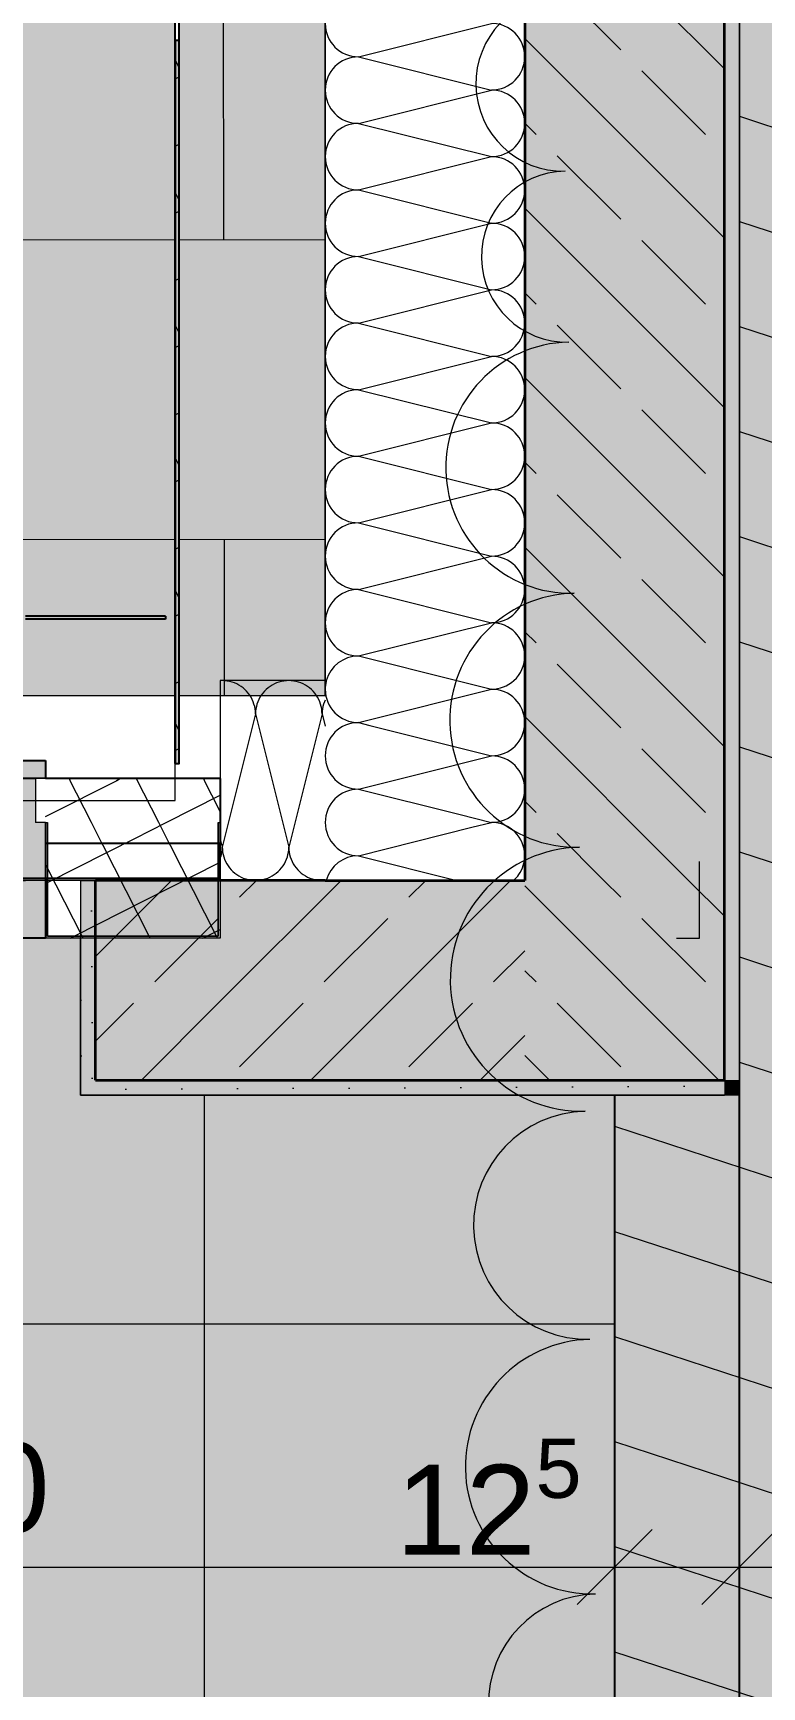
# Model space of a CAD drawing. Header units: metres. Extents: x -22.4 to 53.1, y 133.6 to 157.9.
# Drawn here: x -10.464 to -9.734, y 149.632 to 151.288 of the extents above; entities that cross this region are included whole.
import ezdxf

# ---------------------------------------------------------------- set-up
doc = ezdxf.new("R2010")
doc.units = ezdxf.units.M
doc.header["$MEASUREMENT"] = 0
for name, pattern in [('Punktlinie', [0.0035, 0, -0.0035]), ('Strichlinie', [0.004, 0.003, -0.001]), ('Strichlinie-über-Schnitt', [0.0023, 0.0008, -0.0015]), ('Wipeout_Contour', [1, 0, -1])]:
    doc.linetypes.add(name, pattern=pattern)
for name, color, linetype in [('10  Dächer', 7, 'Continuous'), ('10  Fassade', 7, 'Continuous'), ('10  Fassade_Deckschraffur', 7, 'Continuous'), ('10  Fassade_Schnittschraffur', 7, 'Continuous'), ('10  Treppen + Rampen', 7, 'Continuous'), ('10  Wand Massiv', 7, 'Continuous'), ('10  Wand Massiv_Fenster', 7, 'Continuous'), ('10  Wand Massiv_Schnittschraffur', 7, 'Continuous'), ('20  Dach Aufbauten', 7, 'Continuous'), ('20  Dach Aufbauten_Deckschraffur', 7, 'Continuous'), ('40 Bemaßung 1_ 50 Bodenspiegel', 7, 'Continuous'), ('50  NUF - Raumstempel', 7, 'Continuous'), ('Neubau_00  Indexwolken', 7, 'Continuous'), ('Neubau_20  Boden Aufbauten', 7, 'Continuous'), ('Neubau_20  Boden Aufbauten_Deckschraffur', 7, 'Continuous'), ('Neubau_20 Wand Leichtbau MIETERAUSBAU', 7, 'Continuous'), ('Neubau_20 Wand Leichtbau MIETERAUSBAU_Schnittschraffur', 7, 'Continuous')]:
    doc.layers.add(name, color=color, linetype=linetype)
doc.styles.add('ERSTELLTER_STIL_1', font='')
doc.styles.get('ERSTELLTER_STIL_1').set_extended_font_data('Arial')
pattern_1 = [(26.86749, (-110.107942, 75.264664), (-0.0112982155, 0.0223013526), [0, -0.025])]
pattern_2 = [(315, (-110.10794, 75.26466), (0.08485281, 0.08485281), []), (315, (-110.06552, 75.30709), (0.08485281, 0.08485281), [0.09, -0.03])]
pattern_3 = [(26.86749, (-110.10794, 75.264664), (-0.027115717, 0.053523246), []), (116.86749, (-110.10794, 75.264664), (0.053523246, 0.027115717), [])]

# ---------------------------------------------------------------- blocks, each defined once
blk = doc.blocks.new('*X5', base_point=(-23.4289, 120.7796))
at = {"layer": '20  Dach Aufbauten_Deckschraffur', "color": 9, "linetype": 'Continuous', "lineweight": 18, "ltscale": 1000}
for p, q in [((-10.2729, 151.0817), (-10.2734, 151.3817)), ((-10.8729, 151.0808), (-10.1716, 151.0818)), ((-10.8729, 151.0808), (-10.1716, 151.0818)), ((-10.8725, 150.7808), (-10.1716, 150.7818)), ((-10.2723, 150.625), (-10.2725, 150.7817))]:
    blk.add_line(p, q, dxfattribs=at)
blk = doc.blocks.new('*X9', base_point=(-23.4289, 120.7796))
at = {"layer": '10  Wand Massiv_Schnittschraffur', "color": 98, "linetype": 'Continuous', "lineweight": 13, "ltscale": 1000, "true_color": 0x000100}
for p, q in [((-10.1382, 150.598), (-10.1313, 150.5997)), ((-10.1382, 150.598), (-10.1267, 150.5951)), ((-10.1382, 150.5313), (-10.078, 150.5464)), ((-10.1382, 150.5313), (-10.0378, 150.5062)), ((-10.1382, 150.4647), (-10.0246, 150.4931)), ((-10.1382, 150.4647), (-10.0395, 150.44))]:
    blk.add_line(p, q, dxfattribs=at)
for centre, start, end in [((-10.1382, 150.6313), 166.5688, 180), ((-10.1382, 150.6313), 180, 270), ((-10.1382, 150.5647), 90, 180), ((-10.1382, 150.5647), 180, 270), ((-10.1382, 150.498), 90, 180), ((-10.1382, 150.498), 180, 270), ((-10.1382, 150.4313), 90, 164.9521), ((-10.0049, 150.4647), 312.2368, 325.5786)]:
    blk.add_arc(centre, 0.0333, start, end, dxfattribs=at)
blk = doc.blocks.new('*X10', base_point=(-23.4289, 120.7796))
at = {"layer": '10  Wand Massiv_Schnittschraffur', "color": 98, "linetype": 'Continuous', "lineweight": 13, "ltscale": 1000, "true_color": 0x000100}
for p, q in [((-10.1382, 151.2647), (-10.0049, 151.298)), ((-10.1382, 151.2647), (-10.0049, 151.2313)), ((-10.1382, 151.198), (-10.0049, 151.2313)), ((-10.1382, 151.198), (-10.0049, 151.1647)), ((-10.1382, 151.1313), (-10.0049, 151.1647)), ((-10.1382, 151.1313), (-10.0049, 151.098)), ((-10.1382, 151.0647), (-10.0049, 151.098)), ((-10.1382, 151.0647), (-10.0049, 151.0313)), ((-10.1382, 150.998), (-10.0049, 151.0313)), ((-10.1382, 150.998), (-10.0049, 150.9647)), ((-10.1382, 150.9313), (-10.0049, 150.9647)), ((-10.1382, 150.9313), (-10.0049, 150.898)), ((-10.1382, 150.8647), (-10.0049, 150.898)), ((-10.1382, 150.8647), (-10.0049, 150.8313)), ((-10.1382, 150.798), (-10.0049, 150.8313)), ((-10.1382, 150.798), (-10.0049, 150.7647)), ((-10.1382, 150.7313), (-10.0049, 150.7647)), ((-10.1382, 150.7313), (-10.0049, 150.698)), ((-10.1382, 150.6647), (-10.0049, 150.698)), ((-10.1382, 150.6647), (-10.0395, 150.64))]:
    blk.add_line(p, q, dxfattribs=at)
for centre, start, end in [((-10.1382, 151.298), 180, 270), ((-10.0049, 151.2647), 0, 90), ((-10.1382, 151.2313), 90, 180), ((-10.0049, 151.2647), 270, 0), ((-10.1382, 151.2313), 180, 270), ((-10.0049, 151.198), 0, 90), ((-10.1382, 151.1647), 90, 180), ((-10.0049, 151.198), 270, 0), ((-10.1382, 151.1647), 180, 270), ((-10.0049, 151.1313), 0, 90), ((-10.1382, 151.098), 90, 180), ((-10.0049, 151.1313), 270, 0), ((-10.1382, 151.098), 180, 270), ((-10.0049, 151.0647), 0, 90), ((-10.1382, 151.0313), 90, 180), ((-10.0049, 151.0647), 270, 0), ((-10.1382, 151.0313), 180, 270), ((-10.0049, 150.998), 0, 90), ((-10.1382, 150.9647), 90, 180), ((-10.0049, 150.998), 270, 0), ((-10.1382, 150.9647), 180, 270), ((-10.0049, 150.9313), 0, 90), ((-10.1382, 150.898), 90, 180), ((-10.0049, 150.9313), 270, 0), ((-10.1382, 150.898), 180, 270), ((-10.0049, 150.8647), 0, 90), ((-10.1382, 150.8313), 90, 180), ((-10.0049, 150.8647), 270, 0), ((-10.1382, 150.8313), 180, 270), ((-10.0049, 150.798), 0, 90), ((-10.1382, 150.7647), 90, 180), ((-10.0049, 150.798), 270, 0), ((-10.1382, 150.7647), 180, 270), ((-10.0049, 150.7313), 0, 90), ((-10.1382, 150.698), 90, 180), ((-10.0049, 150.7313), 270, 0), ((-10.1382, 150.698), 180, 270), ((-10.0049, 150.6647), 0, 90), ((-10.1382, 150.6313), 90, 164.9521), ((-10.0049, 150.6647), 312.2368, 0)]:
    blk.add_arc(centre, 0.0333, start, end, dxfattribs=at)
blk = doc.blocks.new('*X11', base_point=(-23.4289, 120.7796))
at = {"layer": '10  Wand Massiv_Schnittschraffur', "color": 98, "linetype": 'Continuous', "lineweight": 13, "ltscale": 1000, "true_color": 0x000100}
for p, q in [((-10.0395, 150.64), (-10.0049, 150.6313)), ((-10.1313, 150.5997), (-10.0049, 150.6313)), ((-10.1267, 150.5951), (-10.0049, 150.5647)), ((-10.078, 150.5464), (-10.0049, 150.5647)), ((-10.0378, 150.5062), (-10.0049, 150.498)), ((-10.0246, 150.4931), (-10.0049, 150.498))]:
    blk.add_line(p, q, dxfattribs=at)
for centre, start, end in [((-10.1382, 150.6313), 164.9521, 166.5688), ((-10.0049, 150.6647), 270, 312.2368), ((-10.0049, 150.598), 0, 90), ((-10.0049, 150.598), 270, 0), ((-10.0049, 150.5313), 0, 90), ((-10.0049, 150.5313), 270, 0), ((-10.0049, 150.4647), 0, 90), ((-10.0049, 150.4647), 325.5786, 0)]:
    blk.add_arc(centre, 0.0333, start, end, dxfattribs=at)
blk = doc.blocks.new('*X65', base_point=(-23.4289, 120.7796))
at = {"layer": '10  Wand Massiv_Schnittschraffur', "color": 98, "linetype": 'Continuous', "lineweight": 13, "ltscale": 1000, "true_color": 0x000100}
for p, q in [((-10.2746, 150.64), (-10.2766, 150.6399)), ((-10.2721, 150.6399), (-10.2746, 150.64)), ((-10.2696, 150.6396), (-10.2721, 150.6399)), ((-10.2672, 150.6391), (-10.2696, 150.6396)), ((-10.2648, 150.6385), (-10.2672, 150.6391)), ((-10.2624, 150.6377), (-10.2648, 150.6385)), ((-10.2601, 150.6367), (-10.2624, 150.6377)), ((-10.2579, 150.6355), (-10.2601, 150.6367)), ((-10.2558, 150.6342), (-10.2579, 150.6355)), ((-10.2538, 150.6327), (-10.2558, 150.6342)), ((-10.2519, 150.6311), (-10.2538, 150.6327)), ((-10.2287, 150.6327), (-10.2306, 150.6311)), ((-10.2267, 150.6342), (-10.2287, 150.6327)), ((-10.2246, 150.6355), (-10.2267, 150.6342)), ((-10.2224, 150.6367), (-10.2246, 150.6355)), ((-10.2201, 150.6377), (-10.2224, 150.6367)), ((-10.2178, 150.6385), (-10.2201, 150.6377)), ((-10.2154, 150.6391), (-10.2178, 150.6385)), ((-10.2129, 150.6396), (-10.2154, 150.6391)), ((-10.2104, 150.6399), (-10.2129, 150.6396)), ((-10.2079, 150.64), (-10.2104, 150.6399)), ((-10.2055, 150.6399), (-10.2079, 150.64)), ((-10.203, 150.6396), (-10.2055, 150.6399)), ((-10.2005, 150.6391), (-10.203, 150.6396)), ((-10.1981, 150.6385), (-10.2005, 150.6391)), ((-10.1958, 150.6377), (-10.1981, 150.6385)), ((-10.1935, 150.6367), (-10.1958, 150.6377)), ((-10.1913, 150.6355), (-10.1935, 150.6367)), ((-10.1892, 150.6342), (-10.1913, 150.6355)), ((-10.1872, 150.6327), (-10.1892, 150.6342)), ((-10.1853, 150.6311), (-10.1872, 150.6327)), ((-10.2502, 150.6293), (-10.2519, 150.6311)), ((-10.2485, 150.6274), (-10.2502, 150.6293)), ((-10.2471, 150.6254), (-10.2485, 150.6274)), ((-10.2457, 150.6233), (-10.2471, 150.6254)), ((-10.2446, 150.6211), (-10.2457, 150.6233)), ((-10.2436, 150.6188), (-10.2446, 150.6211)), ((-10.2428, 150.6165), (-10.2436, 150.6188)), ((-10.2421, 150.6141), (-10.2428, 150.6165)), ((-10.2398, 150.6165), (-10.2404, 150.6141)), ((-10.239, 150.6188), (-10.2398, 150.6165)), ((-10.238, 150.6211), (-10.239, 150.6188)), ((-10.2368, 150.6233), (-10.238, 150.6211)), ((-10.2355, 150.6254), (-10.2368, 150.6233)), ((-10.234, 150.6274), (-10.2355, 150.6254)), ((-10.2324, 150.6293), (-10.234, 150.6274)), ((-10.2306, 150.6311), (-10.2324, 150.6293)), ((-10.1835, 150.6293), (-10.1853, 150.6311)), ((-10.1819, 150.6274), (-10.1835, 150.6293)), ((-10.1804, 150.6254), (-10.1819, 150.6274)), ((-10.1791, 150.6233), (-10.1804, 150.6254)), ((-10.1779, 150.6211), (-10.1791, 150.6233)), ((-10.1769, 150.6188), (-10.1779, 150.6211)), ((-10.1761, 150.6165), (-10.1769, 150.6188)), ((-10.1754, 150.6141), (-10.1761, 150.6165)), ((-10.1731, 150.6165), (-10.1738, 150.6141)), ((-10.1723, 150.6188), (-10.1731, 150.6165)), ((-10.1716, 150.6205), (-10.1723, 150.6188)), ((-10.2413, 150.6067), (-10.2746, 150.4733)), ((-10.2416, 150.6116), (-10.2421, 150.6141)), ((-10.2414, 150.6091), (-10.2416, 150.6116)), ((-10.2413, 150.6067), (-10.2414, 150.6091)), ((-10.2412, 150.6091), (-10.2413, 150.6067)), ((-10.2413, 150.6067), (-10.2079, 150.4733)), ((-10.2409, 150.6116), (-10.2412, 150.6091)), ((-10.2404, 150.6141), (-10.2409, 150.6116)), ((-10.1746, 150.6067), (-10.2079, 150.4733)), ((-10.175, 150.6116), (-10.1754, 150.6141)), ((-10.1747, 150.6091), (-10.175, 150.6116)), ((-10.1746, 150.6067), (-10.1747, 150.6091)), ((-10.1745, 150.6091), (-10.1746, 150.6067)), ((-10.1746, 150.6067), (-10.1716, 150.5945)), ((-10.1742, 150.6116), (-10.1745, 150.6091)), ((-10.1738, 150.6141), (-10.1742, 150.6116)), ((-10.2766, 150.4812), (-10.2746, 150.4733)), ((-10.2754, 150.4659), (-10.275, 150.4683)), ((-10.275, 150.4683), (-10.2747, 150.4708)), ((-10.2747, 150.4708), (-10.2746, 150.4733)), ((-10.2746, 150.4733), (-10.2745, 150.4708)), ((-10.2745, 150.4708), (-10.2742, 150.4683)), ((-10.2742, 150.4683), (-10.2738, 150.4659)), ((-10.2088, 150.4659), (-10.2083, 150.4683)), ((-10.2083, 150.4683), (-10.208, 150.4708)), ((-10.208, 150.4708), (-10.2079, 150.4733)), ((-10.2079, 150.4733), (-10.2078, 150.4708)), ((-10.2078, 150.4708), (-10.2076, 150.4683)), ((-10.2076, 150.4683), (-10.2071, 150.4659)), ((-10.2766, 150.4621), (-10.2761, 150.4635)), ((-10.2761, 150.4635), (-10.2754, 150.4659)), ((-10.2738, 150.4659), (-10.2731, 150.4635)), ((-10.2731, 150.4635), (-10.2723, 150.4611)), ((-10.2723, 150.4611), (-10.2713, 150.4589)), ((-10.2713, 150.4589), (-10.2701, 150.4567)), ((-10.2701, 150.4567), (-10.2688, 150.4545)), ((-10.2688, 150.4545), (-10.2673, 150.4525)), ((-10.2673, 150.4525), (-10.2657, 150.4506)), ((-10.2657, 150.4506), (-10.2639, 150.4489)), ((-10.2186, 150.4489), (-10.2168, 150.4506)), ((-10.2168, 150.4506), (-10.2152, 150.4525)), ((-10.2152, 150.4525), (-10.2137, 150.4545)), ((-10.2137, 150.4545), (-10.2124, 150.4567)), ((-10.2124, 150.4567), (-10.2112, 150.4589)), ((-10.2112, 150.4589), (-10.2102, 150.4611)), ((-10.2102, 150.4611), (-10.2094, 150.4635)), ((-10.2094, 150.4635), (-10.2088, 150.4659)), ((-10.2071, 150.4659), (-10.2065, 150.4635)), ((-10.2065, 150.4635), (-10.2056, 150.4611)), ((-10.2056, 150.4611), (-10.2046, 150.4589)), ((-10.2046, 150.4589), (-10.2035, 150.4567)), ((-10.2035, 150.4567), (-10.2022, 150.4545)), ((-10.2022, 150.4545), (-10.2007, 150.4525)), ((-10.2007, 150.4525), (-10.199, 150.4506)), ((-10.199, 150.4506), (-10.1973, 150.4489)), ((-10.2639, 150.4489), (-10.2621, 150.4473)), ((-10.2621, 150.4473), (-10.2601, 150.4458)), ((-10.2601, 150.4458), (-10.2579, 150.4445)), ((-10.2579, 150.4445), (-10.2557, 150.4433)), ((-10.2557, 150.4433), (-10.2535, 150.4423)), ((-10.2535, 150.4423), (-10.2511, 150.4415)), ((-10.2511, 150.4415), (-10.2487, 150.4408)), ((-10.2487, 150.4408), (-10.2462, 150.4404)), ((-10.2462, 150.4404), (-10.2438, 150.4401)), ((-10.2438, 150.4401), (-10.2413, 150.44)), ((-10.2413, 150.44), (-10.2388, 150.4401)), ((-10.2388, 150.4401), (-10.2363, 150.4404)), ((-10.2363, 150.4404), (-10.2339, 150.4408)), ((-10.2339, 150.4408), (-10.2315, 150.4415)), ((-10.2315, 150.4415), (-10.2291, 150.4423)), ((-10.2291, 150.4423), (-10.2268, 150.4433)), ((-10.2268, 150.4433), (-10.2246, 150.4445)), ((-10.2246, 150.4445), (-10.2225, 150.4458)), ((-10.2225, 150.4458), (-10.2205, 150.4473)), ((-10.2205, 150.4473), (-10.2186, 150.4489)), ((-10.1973, 150.4489), (-10.1954, 150.4473)), ((-10.1954, 150.4473), (-10.1934, 150.4458)), ((-10.1934, 150.4458), (-10.1913, 150.4445)), ((-10.1913, 150.4445), (-10.1891, 150.4433)), ((-10.1891, 150.4433), (-10.1868, 150.4423)), ((-10.1868, 150.4423), (-10.1844, 150.4415)), ((-10.1844, 150.4415), (-10.182, 150.4408)), ((-10.182, 150.4408), (-10.1796, 150.4404)), ((-10.1796, 150.4404), (-10.1771, 150.4401)), ((-10.1771, 150.4401), (-10.1746, 150.44)), ((-10.1746, 150.44), (-10.1721, 150.4401)), ((-10.1721, 150.4401), (-10.1716, 150.4401))]:
    blk.add_line(p, q, dxfattribs=at)

msp = doc.modelspace()

# ---------------------------------------------------------------- hatches: boundary and pattern name
at = {"layer": '10  Wand Massiv_Schnittschraffur', "linetype": 'Continuous', "lineweight": 0, "true_color": 0xffffff}
for points in [[(-9.7716, 150.44), (-9.7716, 152.8885), (-9.7732, 152.8899), (-9.9716, 152.8899), (-9.9716, 150.44)], [(-9.7566, 150.24), (-9.7566, 152.8749), (-9.7716, 152.8749), (-9.7716, 150.24)], [(-10.4016, 150.225), (-10.4016, 150.44), (-10.4166, 150.44), (-10.4166, 150.225)], [(-10.2766, 150.44), (-10.4016, 150.44), (-10.4016, 150.24), (-10.2766, 150.24)], [(-9.9716, 150.44), (-10.2766, 150.44), (-10.2766, 150.24), (-9.9716, 150.24)], [(-9.9716, 150.44), (-9.9716, 150.24), (-9.7716, 150.24)], [(-9.7716, 150.44), (-9.9716, 150.44), (-9.7716, 150.24)], [(-10.2766, 150.24), (-10.4016, 150.24), (-10.4016, 150.225), (-10.2766, 150.225)], [(-9.7716, 150.24), (-10.2766, 150.24), (-10.2766, 150.225), (-9.7716, 150.225)], [(-9.7716, 150.24), (-9.7716, 150.225), (-9.7566, 150.225)], [(-9.7566, 150.24), (-9.7716, 150.24), (-9.7566, 150.225)]]:
    msp.add_hatch(color=7, dxfattribs=at).paths.add_polyline_path(points)
at = {"layer": '10  Wand Massiv_Schnittschraffur', "linetype": 'Continuous', "lineweight": 13, "true_color": 0x000100}
h = msp.add_hatch(dxfattribs=at)
h.set_pattern_fill('Beton__Stahlbeton_0001', color=98, style=0, pattern_type=2)
h.set_pattern_definition(pattern_2)
h.paths.add_polyline_path([(-9.7716, 150.44), (-9.7716, 152.8885), (-9.7732, 152.8899), (-9.9716, 152.8899), (-9.9716, 150.44)])
h = msp.add_hatch(dxfattribs=at)
h.set_pattern_fill('Gips_0001', color=98, style=0, pattern_type=2)
h.set_pattern_definition(pattern_1)
h.paths.add_polyline_path([(-9.7566, 150.24), (-9.7566, 152.8749), (-9.7716, 152.8749), (-9.7716, 150.24)])
h = msp.add_hatch(dxfattribs=at)
h.set_pattern_fill('Gips_0001', color=98, style=0, pattern_type=2)
h.set_pattern_definition(pattern_1)
h.paths.add_polyline_path([(-10.4016, 150.225), (-10.4016, 150.44), (-10.4166, 150.44), (-10.4166, 150.225)])
h = msp.add_hatch(dxfattribs=at)
h.set_pattern_fill('Beton__Stahlbeton_0001', color=98, style=0, pattern_type=2)
h.set_pattern_definition([(225, (-110.10794, 75.26466), (-0.08485281, 0.08485281), []), (225, (-110.06552, 75.22224), (-0.08485281, 0.08485281), [0.09, -0.03])])
h.paths.add_polyline_path([(-10.2766, 150.44), (-10.4016, 150.44), (-10.4016, 150.24), (-10.2766, 150.24)])
h = msp.add_hatch(dxfattribs=at)
h.set_pattern_fill('Beton__Stahlbeton_0001', color=98, style=0, pattern_type=2)
h.set_pattern_definition([(225, (-110.10794, 75.26466), (-0.08485281, 0.08485281), []), (225, (-110.06552, 75.22224), (-0.08485281, 0.08485281), [0.09, -0.03])])
h.paths.add_polyline_path([(-9.9716, 150.44), (-10.2766, 150.44), (-10.2766, 150.24), (-9.9716, 150.24)])
h = msp.add_hatch(dxfattribs=at)
h.set_pattern_fill('Beton__Stahlbeton_0001', color=98, style=0, pattern_type=2)
h.set_pattern_definition(pattern_2)
h.paths.add_polyline_path([(-9.9716, 150.44), (-9.9716, 150.24), (-9.7716, 150.24)])
h = msp.add_hatch(dxfattribs=at)
h.set_pattern_fill('Beton__Stahlbeton_0001', color=98, style=0, pattern_type=2)
h.set_pattern_definition(pattern_2)
h.paths.add_polyline_path([(-9.7716, 150.44), (-9.9716, 150.44), (-9.7716, 150.24)])
h = msp.add_hatch(dxfattribs=at)
h.set_pattern_fill('Gips_0001', color=98, style=0, pattern_type=2)
h.set_pattern_definition(pattern_1)
h.paths.add_polyline_path([(-10.2766, 150.24), (-10.4016, 150.24), (-10.4016, 150.225), (-10.2766, 150.225)])
h = msp.add_hatch(dxfattribs=at)
h.set_pattern_fill('Gips_0001', color=98, style=0, pattern_type=2)
h.set_pattern_definition(pattern_1)
h.paths.add_polyline_path([(-9.7716, 150.24), (-10.2766, 150.24), (-10.2766, 150.225), (-9.7716, 150.225)])
h = msp.add_hatch(dxfattribs=at)
h.set_pattern_fill('Gips_0001', color=98, style=0, pattern_type=2)
h.set_pattern_definition(pattern_1)
h.paths.add_polyline_path([(-9.7716, 150.24), (-9.7716, 150.225), (-9.7566, 150.225)])
h = msp.add_hatch(dxfattribs=at)
h.set_pattern_fill('Gips_0001', color=98, style=0, pattern_type=2)
h.set_pattern_definition(pattern_1)
h.paths.add_polyline_path([(-9.7566, 150.24), (-9.7716, 150.24), (-9.7566, 150.225)])
at = {"layer": '20  Dach Aufbauten_Deckschraffur', "linetype": 'Continuous', "lineweight": 18, "true_color": 0xefefef}
msp.add_hatch(color=7, dxfattribs=at).paths.add_polyline_path([(-10.1716, 152.7399), (-18.7716, 152.74), (-18.7716, 150.61), (-18.2766, 150.61), (-16.9316, 150.61), (-16.9316, 150.625), (-10.1716, 150.625)])
at = {"layer": 'Neubau_20  Boden Aufbauten_Deckschraffur', "linetype": 'Continuous', "lineweight": 18, "true_color": 0xd5d5ff}
msp.add_hatch(color=254, dxfattribs=at).paths.add_polyline_path([(-9.7566, 152.8749), (-9.7566, 150.225), (-9.8816, 150.225), (-9.8816, 145.6129), (-12.369, 145.613), (-12.369, 145.305), (-1.7416, 145.3049), (-1.7416, 145.7299), (1.0809, 145.7299), (1.0809, 148.1899), (-1.5691, 148.1899), (-1.5691, 152.8751)])
at = {"layer": 'Neubau_20  Boden Aufbauten_Deckschraffur', "linetype": 'Continuous', "lineweight": 0, "true_color": 0xffffff}
h = msp.add_hatch(dxfattribs=at)
h.set_pattern_fill('Holz_Schalung_liegend__1_A0', style=0, pattern_type=2)
h.set_pattern_definition([(341.86749, (-110.10794, 75.26466), (0.03112157, 0.09503393), [])])
h.paths.add_polyline_path([(-9.7566, 152.8749), (-9.7566, 150.225), (-9.8816, 150.225), (-9.8816, 145.6129), (-12.369, 145.613), (-12.369, 145.305), (-1.7416, 145.3049), (-1.7416, 145.7299), (1.0809, 145.7299), (1.0809, 148.1899), (-1.5691, 148.1899), (-1.5691, 152.8751)])
msp.add_hatch(color=7, dxfattribs=at).paths.add_polyline_path([(-10.4166, 150.382), (-18.9066, 150.382), (-18.9066, 145.78), (-18.9066, 137.9199), (-12.5191, 137.9199), (-12.4315, 137.9199), (-12.4315, 143.6799), (-12.4941, 143.6799), (-12.4941, 145.73), (-12.3691, 145.73), (-9.8816, 145.7299), (-9.8816, 150.225), (-10.4166, 150.225)])
at = {"layer": 'Neubau_20  Boden Aufbauten_Deckschraffur', "linetype": 'Continuous', "lineweight": 18}
h = msp.add_hatch(dxfattribs=at)
h.set_pattern_fill('Verband__Quadrat__50x50__4D', color=6, style=0, pattern_type=2)
h.set_pattern_definition([(0, (-7.29265, 148.9955), (0, 0.5), []), (90, (-7.29265, 148.9955), (-0.5, 0), [])])
h.paths.add_polyline_path([(-10.4166, 150.382), (-18.9066, 150.382), (-18.9066, 145.78), (-18.9066, 137.9199), (-12.5191, 137.9199), (-12.4315, 137.9199), (-12.4315, 143.6799), (-12.4941, 143.6799), (-12.4941, 145.73), (-12.3691, 145.73), (-9.8816, 145.7299), (-9.8816, 150.225), (-10.4166, 150.225)])
at = {"layer": 'Neubau_20 Wand Leichtbau MIETERAUSBAU_Schnittschraffur', "linetype": 'Continuous', "lineweight": 18}
msp.add_hatch(color=9, dxfattribs=at).paths.add_polyline_path([(-9.7566, 145.6049), (-9.7566, 150.225), (-9.8816, 150.225), (-9.8816, 145.7299)])

# ---------------------------------------------------------------- linework, layer by layer
at = {"layer": '10  Dächer', "color": 255, "linetype": 'Punktlinie', "lineweight": 18, "ltscale": 1000, "flags": 128}
msp.add_lwpolyline([(-18.9216, 152.8899), (-18.9216, 150.44), (-9.9716, 150.44), (-9.9716, 152.8899)], close=True, dxfattribs=at)
at = {"layer": '10  Fassade', "color": 7, "linetype": 'Continuous', "lineweight": 18, "ltscale": 1000}
for p, q in [((-10.4516, 150.56), (-10.5016, 150.56)), ((-10.2786, 150.384), (-10.4496, 150.384)), ((-10.4516, 150.382), (-10.5016, 150.382))]:
    msp.add_line(p, q, dxfattribs=at)
at = {"layer": '10  Fassade', "color": 7, "linetype": 'Strichlinie', "lineweight": 25, "ltscale": 1000, "flags": 128}
for points in [[(-10.3216, 150.557), (-10.3216, 151.2859), (-10.3216, 152.6309)], [(-10.3176, 150.557), (-10.3176, 151.2859), (-10.3176, 152.6309)], [(-10.3216, 151.2859), (-10.3176, 151.2859)], [(-10.3316, 150.7045), (-10.4716, 150.7045)], [(-10.3316, 150.7015), (-10.4716, 150.7015)], [(-10.3316, 150.7045), (-10.3316, 150.7015)], [(-10.5016, 150.56), (-10.4516, 150.56)], [(-10.4516, 150.56), (-10.4516, 150.542)], [(-10.3216, 150.557), (-10.3176, 150.557)], [(-10.2766, 150.542), (-10.4766, 150.542), (-11.4766, 150.542), (-12.8266, 150.542), (-14.1766, 150.542), (-15.5266, 150.542), (-16.8766, 150.542), (-18.2266, 150.542), (-18.6766, 150.542), (-18.9216, 150.542)], [(-10.2766, 150.442), (-10.2766, 150.542)], [(-10.2766, 150.442), (-10.4766, 150.442), (-11.4766, 150.442), (-12.8266, 150.442), (-14.1766, 150.442), (-15.5266, 150.442), (-16.8766, 150.442), (-18.2266, 150.442), (-18.6766, 150.442), (-18.9216, 150.442)], [(-10.4516, 150.442), (-10.4516, 150.382)], [(-10.4516, 150.382), (-10.5016, 150.382), (-11.4516, 150.382), (-11.5016, 150.382), (-12.8016, 150.382), (-12.8516, 150.382), (-14.1516, 150.382), (-14.2016, 150.382), (-15.5016, 150.382), (-15.5516, 150.382), (-16.8516, 150.382), (-16.9016, 150.382), (-18.2016, 150.382), (-18.2516, 150.382), (-18.6516, 150.382), (-18.7016, 150.382)]]:
    msp.add_lwpolyline(points, dxfattribs=at)
at = {"layer": '10  Wand Massiv', "color": 7, "linetype": 'Continuous', "lineweight": 35, "ltscale": 1000}
for p, q in [((-9.9716, 152.8899), (-9.9716, 150.44)), ((-9.7716, 150.44), (-9.7716, 152.8749)), ((-10.1716, 150.44), (-10.2766, 150.44)), ((-10.1716, 150.44), (-9.9716, 150.44)), ((-10.1716, 150.44), (-9.9716, 150.44)), ((-9.7716, 150.24), (-9.7716, 150.44)), ((-10.4016, 150.24), (-10.2766, 150.24)), ((-10.2766, 150.24), (-9.9716, 150.24)), ((-9.9716, 150.24), (-9.7716, 150.24)), ((-9.9716, 150.24), (-9.7716, 150.24))]:
    msp.add_line(p, q, dxfattribs=at)
at = {"layer": '10  Wand Massiv', "color": 7, "linetype": 'Continuous', "lineweight": 13, "ltscale": 1000, "flags": 128}
for points in [[(-10.1716, 153.0499), (-10.1716, 150.64)], [(-9.7566, 150.225), (-9.7566, 152.8749)], [(-10.1716, 150.64), (-10.2766, 150.64)], [(-10.4016, 150.225), (-10.2766, 150.225)], [(-10.2766, 150.225), (-9.7716, 150.225)], [(-9.7566, 150.225), (-9.7716, 150.225)]]:
    msp.add_lwpolyline(points, dxfattribs=at)
at = {"layer": '10  Wand Massiv', "color": 7, "linetype": 'Strichlinie-über-Schnitt', "lineweight": 18, "ltscale": 1000, "flags": 128}
for points in [[(-10.4016, 150.44), (-18.9066, 150.44)], [(-10.4016, 150.44), (-10.4016, 150.24)], [(-18.9066, 150.24), (-10.4016, 150.24)]]:
    msp.add_lwpolyline(points, dxfattribs=at)
at = {"layer": '10  Wand Massiv', "color": 7, "linetype": 'Continuous', "lineweight": 35, "ltscale": 1000, "flags": 128}
msp.add_lwpolyline([(-10.2766, 150.44), (-10.4016, 150.44)], dxfattribs=at)
at = {"layer": '10  Wand Massiv_Fenster', "color": 7, "linetype": 'Continuous', "lineweight": 13, "ltscale": 1000}
for p, q in [((-10.4166, 150.44), (-10.4166, 150.225)), ((-10.4166, 150.44), (-10.4016, 150.44)), ((-10.4166, 150.225), (-10.4016, 150.225))]:
    msp.add_line(p, q, dxfattribs=at)
at = {"layer": '10  Wand Massiv_Fenster', "color": 7, "linetype": 'Continuous', "lineweight": 35, "ltscale": 1000}
msp.add_line((-10.4016, 150.24), (-10.4016, 150.44), dxfattribs=at)
at = {"layer": '20  Dach Aufbauten', "color": 7, "linetype": 'Continuous', "lineweight": 13, "ltscale": 1000, "flags": 128}
msp.add_lwpolyline([(-10.1716, 152.7399), (-18.7716, 152.74), (-18.7716, 150.61), (-18.2766, 150.61), (-16.9316, 150.61), (-16.9316, 150.625), (-10.1716, 150.625)], close=True, dxfattribs=at)
at = {"layer": '40 Bemaßung 1_ 50 Bodenspiegel', "color": 7, "linetype": 'Continuous', "lineweight": 13, "ltscale": 1000}
for p, q in [((-9.8816, 149.682), (-9.8816, 149.8227)), ((-9.7566, 149.682), (-9.7566, 149.8227)), ((-9.8441, 149.7899), (-9.9191, 149.7149)), ((-9.7941, 149.7149), (-9.7191, 149.7899)), ((-11.0816, 149.7524), (-9.8816, 149.7524)), ((-9.8816, 149.7524), (-9.7566, 149.7524)), ((-9.7566, 149.7524), (-9.7003, 149.7524))]:
    msp.add_line(p, q, dxfattribs=at)
at = {"layer": 'Neubau_00  Indexwolken', "color": 1, "linetype": 'Continuous', "lineweight": 13, "ltscale": 1000}
for centre, radius in [((-9.933, 151.2377), 0.0876), ((-9.9294, 151.0646), 0.0856), ((-9.9249, 150.8532), 0.1258), ((-9.9195, 150.6003), 0.1272), ((-9.914, 150.3409), 0.1322), ((-9.9087, 150.0946), 0.1142), ((-9.9036, 149.8529), 0.1275), ((-9.8986, 149.616), 0.1094)]:
    msp.add_arc(centre, radius, 91.2179, 271.2179, dxfattribs=at)
at = {"layer": 'Neubau_20  Boden Aufbauten', "color": 7, "linetype": 'Continuous', "lineweight": 13, "ltscale": 1000, "flags": 128}
for points in [[(-9.7566, 152.8749), (-9.7566, 150.225), (-9.8816, 150.225), (-9.8816, 145.6129), (-12.369, 145.613), (-12.369, 145.305), (-1.7416, 145.3049), (-1.7416, 145.7299), (1.0809, 145.7299), (1.0809, 148.1899), (-1.5691, 148.1899), (-1.5691, 152.8751)], [(-10.4166, 150.382), (-18.9066, 150.382), (-18.9066, 145.78), (-18.9066, 137.9199), (-12.5191, 137.9199), (-12.4315, 137.9199), (-12.4315, 143.6799), (-12.4941, 143.6799), (-12.4941, 145.73), (-12.3691, 145.73), (-9.8816, 145.7299), (-9.8816, 150.225), (-10.4166, 150.225)]]:
    msp.add_lwpolyline(points, close=True, dxfattribs=at)
at = {"layer": 'Neubau_20 Wand Leichtbau MIETERAUSBAU', "color": 7, "linetype": 'Continuous', "lineweight": 13, "ltscale": 1000, "flags": 128}
msp.add_lwpolyline([(-9.7566, 150.225), (-9.8816, 150.225)], dxfattribs=at)
at = {"layer": 'Neubau_20 Wand Leichtbau MIETERAUSBAU', "color": 7, "linetype": 'Continuous', "lineweight": 25, "ltscale": 1000, "flags": 128}
for points in [[(-9.8816, 150.225), (-9.8816, 145.7299)], [(-9.7566, 145.6049), (-9.7566, 150.225)]]:
    msp.add_lwpolyline(points, dxfattribs=at)

# ---------------------------------------------------------------- block references
at = {"layer": '10  Treppen + Rampen', "color": 7, "linetype": 'Continuous', "lineweight": 13, "ltscale": 1000}
for name in ['*X10', '*X5', '*X9', '*X11']:
    msp.add_blockref(name, (-23.4289, 120.7796), dxfattribs=at)

# ---------------------------------------------------------------- texts
at = {"layer": '40 Bemaßung 1_ 50 Bodenspiegel', "color": 7, "linetype": 'Continuous', "lineweight": 13, "insert": (-10.6921, 149.7704), "char_height": 0.09, "width": 0.239452, "attachment_point": 7, "style": 'ERSTELLTER_STIL_1'}
msp.add_mtext('\\A1;{\\pql;\\fArial|b0|i0|c0|p38;1,20}', dxfattribs=at)
at = {"layer": '40 Bemaßung 1_ 50 Bodenspiegel', "color": 7, "linetype": 'Continuous', "lineweight": 13, "insert": (-10.1007, 149.7385), "char_height": 0.09, "attachment_point": 7, "style": 'ERSTELLTER_STIL_1'}
msp.add_mtext('\\A1;{\\pql;\\fArial|b0|i0|c0|p38;12\\fArial|b0|i0|c0|p38;\\A1{\\H.66x;\\S5^  ;}}', dxfattribs=at)

# ---------------------------------------------------------------- next in the draw order: wipeouts: each hides what was drawn before it
at = {"color": 254, "linetype": 'Wipeout_Contour', "lineweight": 0, "ltscale": 904.792301}
msp.add_wipeout([(-10.2766, 150.54), (-10.4616, 150.54), (-10.4616, 150.498), (-10.4516, 150.498), (-10.4516, 150.477), (-10.2766, 150.477)], dxfattribs=at).dxf.layer = '10  Fassade_Deckschraffur'

# ---------------------------------------------------------------- next in the draw order: hatches: boundary and pattern name
at = {"layer": '10  Fassade_Schnittschraffur', "linetype": 'Continuous', "lineweight": 0, "true_color": 0xffffff}
msp.add_hatch(color=7, dxfattribs=at).paths.add_polyline_path([(-10.2766, 150.498), (-10.2786, 150.498), (-10.2786, 150.384), (-10.4496, 150.384), (-10.4496, 150.498), (-10.4516, 150.498), (-10.4516, 150.496), (-10.4516, 150.382), (-10.2766, 150.382), (-10.2766, 150.496)])
at = {"layer": '10  Fassade_Schnittschraffur', "linetype": 'Continuous', "lineweight": 13, "true_color": 0x000100}
h = msp.add_hatch(dxfattribs=at)
h.set_pattern_fill('Dämmung__hart_1_0001', color=98, style=0, pattern_type=2)
h.set_pattern_definition(pattern_3)
h.paths.add_polyline_path([(-10.2766, 150.498), (-10.2786, 150.498), (-10.2786, 150.384), (-10.4496, 150.384), (-10.4496, 150.498), (-10.4516, 150.498), (-10.4516, 150.496), (-10.4516, 150.382), (-10.2766, 150.382), (-10.2766, 150.496)])
h = msp.add_hatch(dxfattribs=at)
h.set_pattern_fill('Dämmung__hart_1_0001', color=98, style=0, pattern_type=2)
h.set_pattern_definition(pattern_3)
h.paths.add_polyline_path([(-10.2786, 150.498), (-10.4496, 150.498), (-10.4496, 150.384), (-10.2786, 150.384)])

# ---------------------------------------------------------------- next in the draw order: linework, layer by layer
at = {"layer": '10  Fassade', "color": 7, "linetype": 'Continuous', "lineweight": 18, "ltscale": 1000}
for p, q in [((-10.4516, 150.498), (-10.4616, 150.498)), ((-10.4516, 150.498), (-10.4516, 150.382)), ((-10.4496, 150.384), (-10.4496, 150.498)), ((-10.2786, 150.498), (-10.2786, 150.384))]:
    msp.add_line(p, q, dxfattribs=at)
at = {"layer": '10  Fassade', "color": 7, "linetype": 'Continuous', "lineweight": 18, "ltscale": 1000, "flags": 128}
msp.add_lwpolyline([(-10.2766, 150.498), (-10.2766, 150.496), (-10.2766, 150.382), (-10.4516, 150.382), (-10.4516, 150.496), (-10.4516, 150.498), (-10.4496, 150.498), (-10.4496, 150.384), (-10.2786, 150.384), (-10.2786, 150.498)], close=True, dxfattribs=at)
at = {"layer": '10  Fassade', "color": 7, "linetype": 'Continuous', "lineweight": 25, "ltscale": 1000, "flags": 128}
msp.add_lwpolyline([(-10.2766, 150.477), (-10.4516, 150.477)], dxfattribs=at)

# ---------------------------------------------------------------- next in the draw order: wipeouts: each hides what was drawn before it
at = {"color": 254, "linetype": 'Wipeout_Contour', "lineweight": 0, "ltscale": 603.594176}
msp.add_wipeout([(-10.2766, 150.542), (-10.4616, 150.542), (-10.4616, 150.54), (-10.2766, 150.54)], dxfattribs=at).dxf.layer = '10  Fassade_Deckschraffur'

# ---------------------------------------------------------------- next in the draw order: hatches: boundary and pattern name
at = {"layer": '10  Fassade_Schnittschraffur', "linetype": 'Continuous', "lineweight": 18}
msp.add_hatch(color=8, dxfattribs=at).paths.add_polyline_path([(-10.4916, 150.498), (-10.5016, 150.498), (-10.5016, 150.382), (-10.4516, 150.382), (-10.4516, 150.498), (-10.4616, 150.498), (-10.4616, 150.542), (-10.4516, 150.542), (-10.4516, 150.56), (-10.5016, 150.56), (-10.5016, 150.542), (-10.4916, 150.542)])
at = {"layer": '10  Fassade_Schnittschraffur', "linetype": 'Continuous', "lineweight": 13, "true_color": 0x000100}
h = msp.add_hatch(dxfattribs=at)
h.set_pattern_fill('Dämmung__hart_1_0001', color=98, style=0, pattern_type=2)
h.set_pattern_definition(pattern_3)
h.paths.add_polyline_path([(-10.2766, 150.542), (-10.4516, 150.542), (-10.4516, 150.498), (-10.2766, 150.498)])

# ---------------------------------------------------------------- next in the draw order: linework, layer by layer
at = {"layer": '10  Fassade', "color": 7, "linetype": 'Continuous', "lineweight": 18, "ltscale": 1000}
for p, q in [((-10.4516, 150.56), (-10.4516, 150.542)), ((-10.4516, 150.542), (-10.4616, 150.542)), ((-10.4616, 150.542), (-10.4616, 150.498)), ((-10.4516, 150.542), (-10.2766, 150.542))]:
    msp.add_line(p, q, dxfattribs=at)
at = {"layer": '10  Fassade', "color": 7, "linetype": 'Continuous', "lineweight": 25, "ltscale": 1000, "flags": 128}
for points in [[(-10.2766, 150.542), (-10.4516, 150.542)], [(-10.2766, 150.542), (-10.2766, 150.54), (-10.2766, 150.477)]]:
    msp.add_lwpolyline(points, dxfattribs=at)
at = {"layer": '10  Wand Massiv', "color": 7, "linetype": 'Continuous', "lineweight": 13, "ltscale": 1000, "flags": 128}
msp.add_lwpolyline([(-10.2766, 150.64), (-10.2766, 150.44)], dxfattribs=at)
at = {"layer": '50  NUF - Raumstempel', "color": 7, "linetype": 'Punktlinie', "lineweight": 13, "ltscale": 1000, "flags": 128}
msp.add_lwpolyline([(-18.9066, 137.869), (-18.9066, 150.382), (-9.7966, 150.382), (-9.7966, 152.8749), (3.7184, 152.8749), (3.7184, 152.6049), (3.5534, 152.6049), (3.5534, 152.1749), (3.7184, 152.1749), (3.7184, 146.3199), (3.5534, 146.3199), (3.5534, 145.8899), (3.7184, 145.8899), (3.7184, 145.7049), (-1.7166, 145.7049), (-1.7166, 141.4699), (-3.0116, 141.4699), (-3.0116, 138.1049), (-5.6066, 138.1049), (-5.6066, 137.869)], close=True, dxfattribs=at)
at = {"layer": '50  NUF - Raumstempel', "color": 7, "linetype": 'Strichlinie', "lineweight": 13, "ltscale": 1000, "flags": 128}
msp.add_lwpolyline([(-10.3216, 150.52), (-10.3216, 152.6899), (-18.7716, 152.6899), (-18.7716, 150.52)], close=True, dxfattribs=at)

# ---------------------------------------------------------------- next in the draw order: block references
at = {"layer": '10  Treppen + Rampen', "color": 7, "linetype": 'Continuous', "lineweight": 13, "ltscale": 1000}
msp.add_blockref('*X65', (-23.4289, 120.7796), dxfattribs=at)

# ---------------------------------------------------------------- next in the draw order: wipeouts: each hides what was drawn before it
at = {"color": 254, "linetype": 'Wipeout_Contour', "lineweight": 0, "ltscale": 607.879348}
msp.add_wipeout([(-10.3176, 152.6779), (-10.3216, 152.6819), (-10.3216, 150.557), (-10.3176, 150.557)], dxfattribs=at).dxf.layer = '10  Fassade_Deckschraffur'

# ---------------------------------------------------------------- next in the draw order: hatches: boundary and pattern name
at = {"layer": '10  Fassade_Schnittschraffur', "linetype": 'Continuous', "lineweight": 0, "true_color": 0xffffff}
msp.add_hatch(color=7, dxfattribs=at).paths.add_polyline_path([(-10.3216, 150.557), (-10.3176, 150.557), (-10.3176, 151.2809), (-10.3216, 151.2809)])
at = {"layer": '10  Fassade_Schnittschraffur', "linetype": 'Continuous', "lineweight": 13, "true_color": 0x000100}
h = msp.add_hatch(dxfattribs=at)
h.set_pattern_fill('Dämmung__hart_1_0001', color=98, style=0, pattern_type=2)
h.set_pattern_definition(pattern_3)
h.paths.add_polyline_path([(-10.3216, 150.557), (-10.3176, 150.557), (-10.3176, 151.2809), (-10.3216, 151.2809)])

# ---------------------------------------------------------------- next in the draw order: linework, layer by layer
at = {"layer": '10  Fassade', "color": 7, "linetype": 'Continuous', "lineweight": 25, "ltscale": 1000, "flags": 128}
for points in [[(-10.3216, 150.557), (-10.3216, 152.6819)], [(-10.3176, 150.557), (-10.3176, 152.6779)], [(-10.3216, 150.557), (-10.3176, 150.557)]]:
    msp.add_lwpolyline(points, dxfattribs=at)
msp.add_lwpolyline([(-10.3216, 150.557), (-10.3176, 150.557), (-10.3176, 151.2809), (-10.3216, 151.2809)], close=True, dxfattribs=at)

doc.saveas('drawing.dxf')
